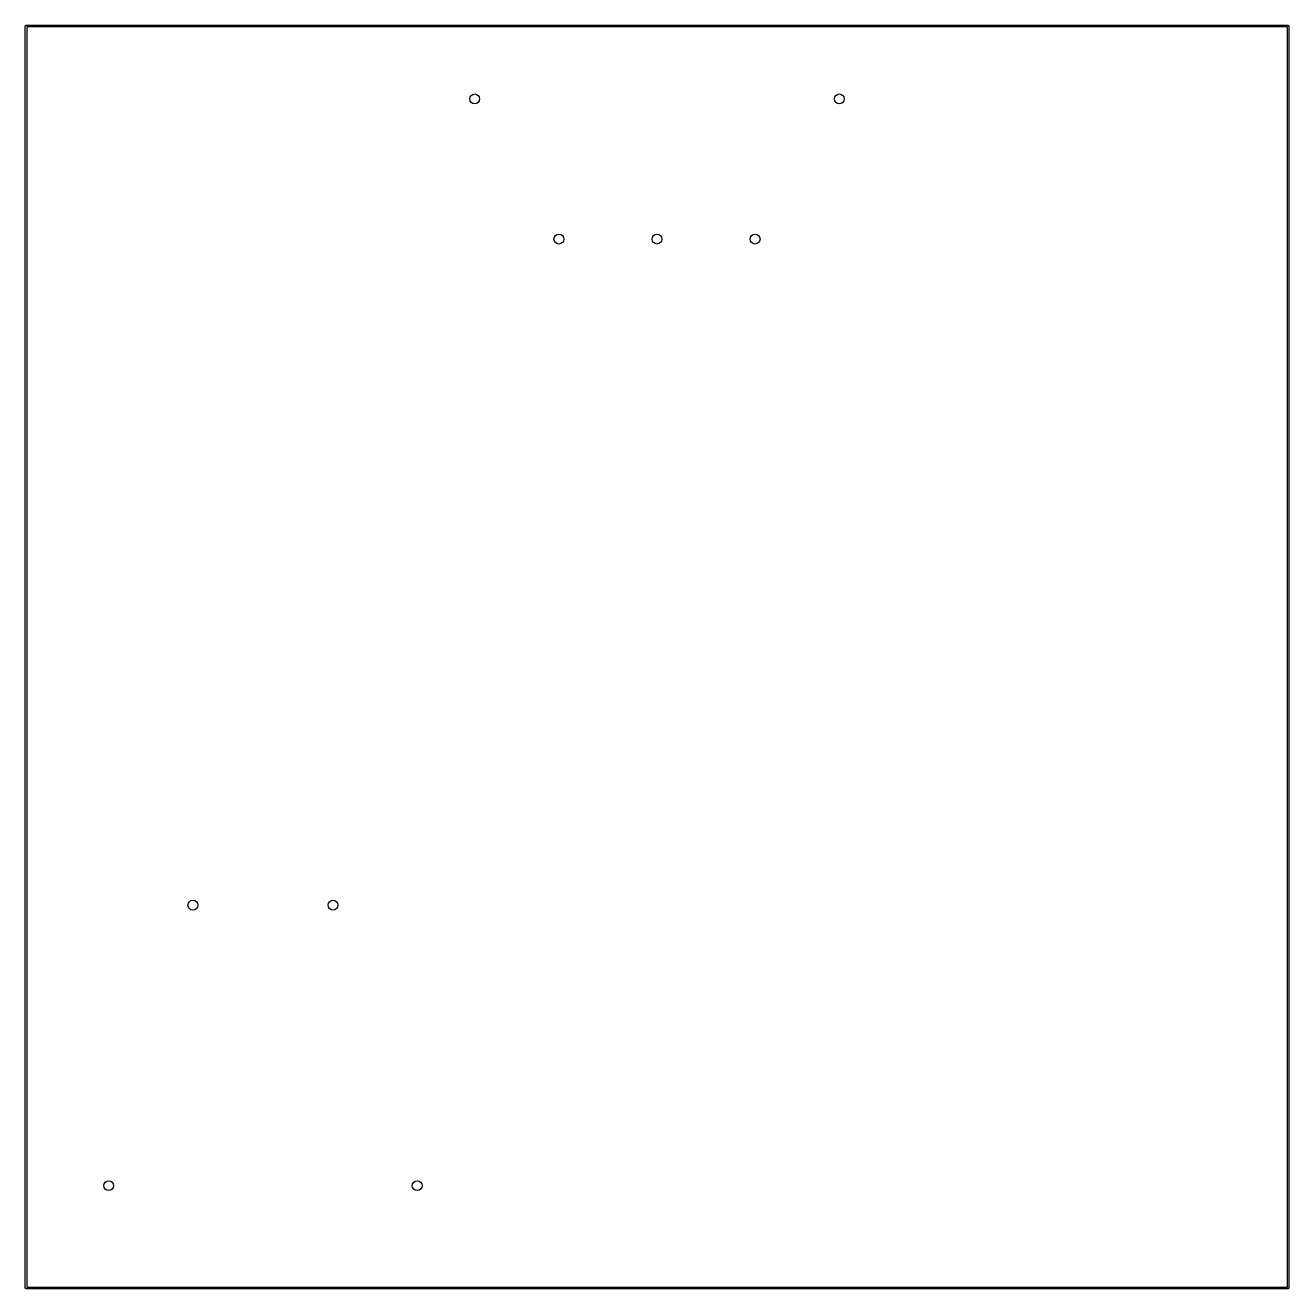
# Model space of a CAD drawing. Extents: x 4.84 to 6.62, y -5.89 to -4.11.
import ezdxf

# ---------------------------------------------------------------- set-up
doc = ezdxf.new("R2010")
doc.units = 0
doc.header["$MEASUREMENT"] = 0
doc.layers.add('BLACK', color=7, linetype='CONTINUOUS')

msp = doc.modelspace()

# ---------------------------------------------------------------- linework, layer by layer
at = {"layer": 'BLACK', "linetype": 'CONTINUOUS'}
for p, q in [((4.8415, -4.1142), (4.8416, -4.1138)), ((4.8415, -5.8858), (4.8415, -4.1142)), ((4.8416, -4.1138), (4.8421, -4.1133)), ((4.8421, -4.1133), (4.8425, -4.1132)), ((4.8425, -4.1132), (6.6142, -4.1132)), ((6.6142, -4.1132), (6.6145, -4.1133)), ((6.6145, -4.1133), (6.6151, -4.1138)), ((6.6151, -4.1138), (6.6152, -4.1142)), ((6.6152, -4.1142), (6.6152, -5.8858)), ((4.8435, -4.1152), (4.8435, -5.8848)), ((6.6132, -4.1152), (4.8435, -4.1152)), ((6.6132, -5.8848), (6.6132, -4.1152)), ((4.8416, -5.8862), (4.8415, -5.8858)), ((4.8421, -5.8867), (4.8416, -5.8862)), ((4.8425, -5.8868), (4.8421, -5.8867)), ((6.6142, -5.8868), (4.8425, -5.8868)), ((4.8435, -5.8848), (6.6132, -5.8848)), ((6.6145, -5.8867), (6.6142, -5.8868)), ((6.6151, -5.8862), (6.6145, -5.8867)), ((6.6152, -5.8858), (6.6151, -5.8862))]:
    msp.add_line(p, q, dxfattribs=at)
at = {"layer": 'BLACK'}
for centre in [(5.4724, -4.2165), (5.9843, -4.2165), (5.5906, -4.4134), (5.7283, -4.4134), (5.8661, -4.4134), (5.0768, -5.3484), (5.2736, -5.3484), (4.9587, -5.7421), (5.3917, -5.7421)]:
    msp.add_circle(centre, 0.00689, dxfattribs=at)

doc.saveas('drawing.dxf')
